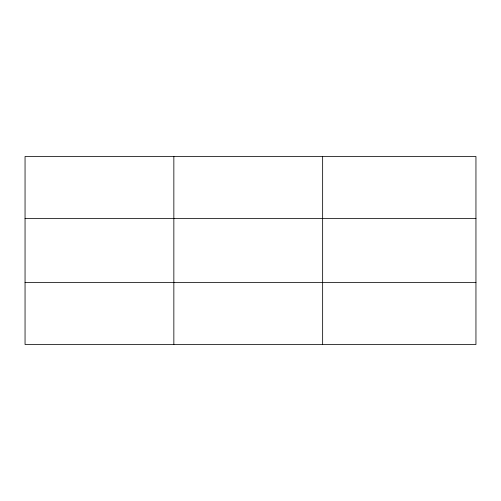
<?xml version="1.0" encoding="UTF-8"?>
<svg xmlns="http://www.w3.org/2000/svg" width="501" height="501" viewBox="0 0 501 501"><rect width="100%" height="100%" fill="white"/><g stroke="black" fill="none" stroke-linecap="round" stroke-linejoin="round"><path stroke-width="0.75" d="M173.847 156.481L173.847 344.519M322.644 156.481L322.644 344.519M475.95 282.464L475.95 344.519L25.05 344.519L25.05 156.481L475.95 156.481L475.95 282.464L25.05 282.464M25.05 218.536L475.95 218.536"/></g></svg>
